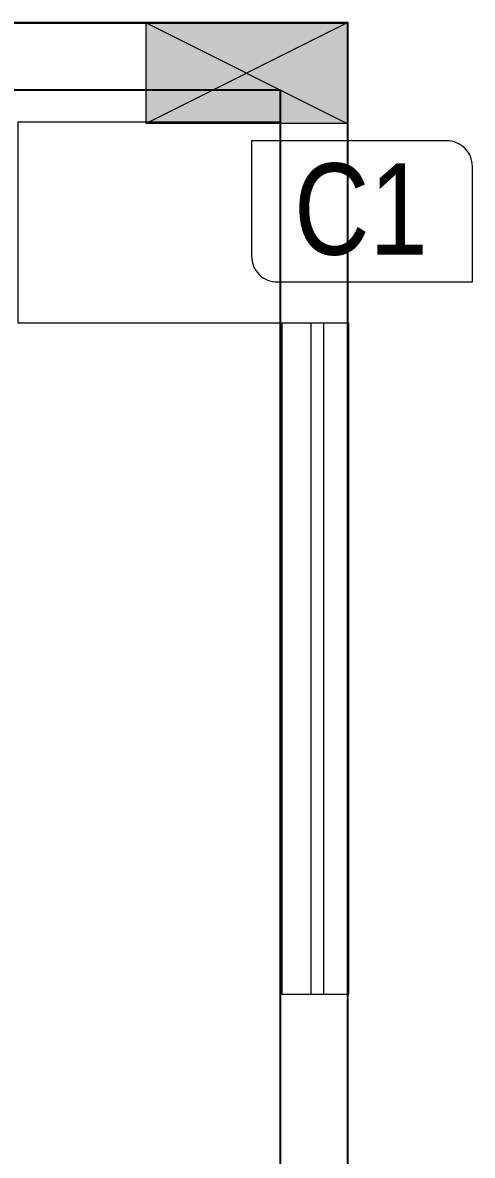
# Model space of a CAD drawing. Header units: inches. Extents: x -9010 to 68966, y 35237 to 36644.
# Drawn here: x -6137.4 to -6097.2, y 35579.4 to 35680.7 of the extents above; entities that cross this region are included whole.
import ezdxf

# ---------------------------------------------------------------- set-up
doc = ezdxf.new("R2010")
doc.units = ezdxf.units.IN
doc.layers.add('0Y-FURNITURE', color=7, linetype='Continuous', lineweight=9, true_color=0x454545)
for name, color, linetype, lineweight in [('0Y-WALLS', 23, 'Continuous', 25), ('0Y-WINDOWS', 140, 'Continuous', 13), ('CE-TEXT', 7, 'Continuous', 0), ('COL NO', 7, 'Continuous', 0), ('Column', 240, 'Continuous', 9), ('COLUMN HATCH', 252, 'Continuous', 5), ('WALL', 6, 'Continuous', 20)]:
    doc.layers.add(name, color=color, linetype=linetype, lineweight=lineweight)
doc.layers.add('BUA', color=70, linetype='Continuous')
doc.styles.add('stylus bt', font='swissck.ttf')

# ---------------------------------------------------------------- blocks, each defined once
blk = doc.blocks.new('dsda')
at = {"layer": 'COLUMN HATCH', "true_color": 0xb3b3b3, "transparency": 33554549}
h = blk.add_hatch(color=253, dxfattribs=at)
h.dxf.hatch_style = 1
h.paths.add_polyline_path([(82546.37, -2802.43), (82528.37, -2802.43), (82537.37, -2806.93)])
h.paths.add_polyline_path([(82528.37, -2802.43), (82528.37, -2811.43), (82537.37, -2806.93)])
h.paths.add_polyline_path([(82537.37, -2806.93), (82528.37, -2811.43), (82546.37, -2811.43)])
h.paths.add_polyline_path([(82546.37, -2802.43), (82537.37, -2806.93), (82546.37, -2811.43)])
at = {"layer": 'Column'}
for p, q in [((82528.37, -2802.43), (82546.37, -2811.43)), ((82546.37, -2802.43), (82528.37, -2811.43))]:
    blk.add_line(p, q, dxfattribs=at)
blk.add_lwpolyline([(82528.37, -2802.43), (82546.37, -2802.43), (82546.37, -2811.43), (82528.37, -2811.43)], close=True, dxfattribs=at)

msp = doc.modelspace()

# ---------------------------------------------------------------- linework, layer by layer
at = {"layer": '0Y-FURNITURE', "color": 8}
msp.add_lwpolyline([(-6114.37, 35653.83), (-6137.81, 35653.83), (-6137.81, 35671.83), (-6114.37, 35671.83)], close=True, dxfattribs=at)
at = {"layer": '0Y-WALLS'}
for p, q in [((-6307.37, 35680.7), (-6108.37, 35680.7)), ((-6307.37, 35680.7), (-6108.37, 35680.7)), ((-6108.37, 35680.7), (-6108.37, 35511.27)), ((-6301.37, 35674.7), (-6114.37, 35674.7)), ((-6114.37, 35674.7), (-6114.37, 35545.7))]:
    msp.add_line(p, q, dxfattribs=at)
at = {"layer": '0Y-WINDOWS'}
for points in [[(-6114.23, 35593.83), (-6108.23, 35593.83), (-6108.23, 35653.83), (-6114.23, 35653.83)], [(-6111.64, 35593.83), (-6110.46, 35593.83), (-6110.46, 35653.83), (-6111.64, 35653.83)]]:
    msp.add_lwpolyline(points, close=True, dxfattribs=at)
at = {"layer": 'BUA'}
msp.add_lwpolyline([(-6616.3, 35572.21), (-6306.3, 35572.21), (-6307.37, 35680.71), (-6108.37, 35680.71), (-6108.37, 35511.21), (-6374.87, 35511.21), (-6374.87, 35352.77), (-6617.37, 35352.77), (-6617.37, 35572.22)], dxfattribs=at)
at = {"layer": 'COL NO'}
msp.add_lwpolyline([(-6099.48, 35670.14), (-6116.93, 35670.14), (-6116.93, 35659.8, 0.414214), (-6114.65, 35657.52), (-6097.19, 35657.52), (-6097.19, 35667.86, 0.414214)], format="xyb", close=True, dxfattribs=at)

# ---------------------------------------------------------------- block references
at = {"layer": 'WALL', "rotation": 359.9995044211944}
msp.add_blockref('dsda', (-88654.72, 38483.85), dxfattribs=at)

# ---------------------------------------------------------------- texts
at = {"layer": 'CE-TEXT', "ltscale": 0.3, "style": 'stylus bt'}
msp.add_text('C1', height=8.165, rotation=359.9995, dxfattribs=at).set_placement((-6113.14, 35659.96))

doc.saveas('drawing.dxf')
